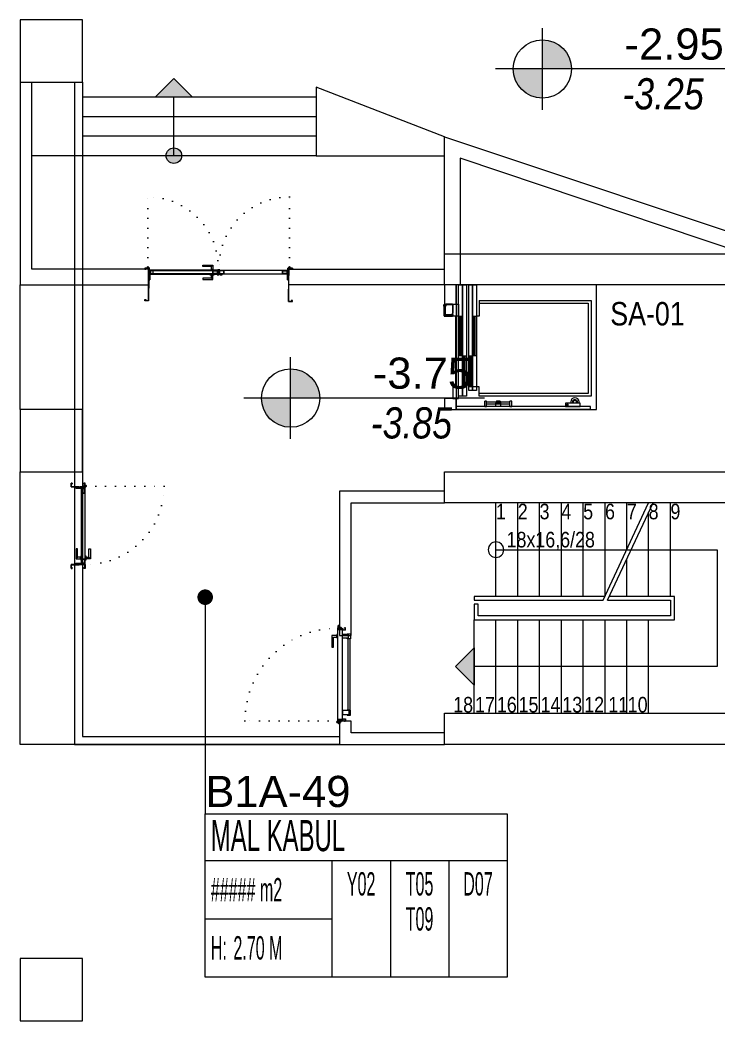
# Model space of a CAD drawing. Header units: metres. Extents: x -17582 to 152404, y -4219 to 29421.
# Drawn here: x 88360 to 89257, y 5685 to 6970 of the extents above; entities that cross this region are included whole.
import ezdxf
from ezdxf.enums import TextEntityAlignment as Align

# ---------------------------------------------------------------- set-up
doc = ezdxf.new("R2010")
doc.units = ezdxf.units.M
doc.header["$LTSCALE"] = 100
doc.header["$MEASUREMENT"] = 0
doc.linetypes.add('DOT2', pattern=[0.125, 0, -0.125])
doc.linetypes.add('HIDDEN', pattern=[0.375, 0.25, -0.125])
doc.layers.get('0').update_dxf_attribs({"color": 9, "lineweight": 9})
for name, color, linetype, lineweight in [('00', 9, 'Continuous', 9), ('01', 9, 'Continuous', 9), ('06B', 9, 'Continuous', 9), ('06C', 9, 'Continuous', 9), ('06D', 9, 'Continuous', 9), ('10', 9, 'Continuous', 9), ('11', 9, 'Continuous', 9), ('14', 9, 'Continuous', 9), ('19', 9, 'Continuous', 9), ('20', 9, 'DOT2', 9), ('21', 9, 'Continuous', 9), ('21_mahal200', 9, 'Continuous', 9), ('40', 9, 'Continuous', 9)]:
    doc.layers.add(name, color=color, linetype=linetype, lineweight=lineweight)
doc.styles.add('Arial', font='arial.ttf', dxfattribs={"height": 2.5})
doc.styles.add('MuuM_TEXT-ITALIC', font='ARIALNI.TTF')
doc.styles.add('MuuM_TEXT-STANDART', font='ARIALN.TTF')
doc.dimstyles.new('MuuM_DIM200', dxfattribs={"dimscale": 20, "dimtxt": 2, "dimasz": 1, "dimexe": 1, "dimexo": 1, "dimgap": 1, "dimtad": 1, "dimdec": 1, "dimrnd": 0.5, "dimdsep": 46, "dimtxsty": 'MuuM_TEXT-STANDART', "dimblk": 'ARCHTICK', "dimcen": 0, "dimdle": 0.15, "dimclrd": 256, "dimclre": 256, "dimclrt": 256, "dimadec": 0, "dimazin": 0, "dimtfac": 5, "dimtdec": 1, "dimtix": 1, "dimtmove": 2, "dimatfit": 3, "dimldrblk": 'DOT', "dimfxl": 3, "dimfxlon": 1, "dimtolj": 1, "dimlwd": -1, "dimlwe": -1, "dimarcsym": 0})

# ---------------------------------------------------------------- blocks, each defined once
blk = doc.blocks.new('p-kolon_80x80')
blk.add_lwpolyline([(-40, -40), (40, -40), (40, 40), (-40, 40)], close=True)
blk = doc.blocks.new('1.Bod.Ara.Sitatik Elk')
at = {"layer": '01'}
blk.add_lwpolyline([(4905, -1960), (5355, -1960), (5355, -2240), (5355, -2240), (5355, -2590), (4905, -2590), (4905, -2550), (5315, -2550), (5315, -2280), (4905, -2280), (4905, -2240), (5315, -2240), (5315, -2000), (4905, -2000), (4905, -1960)], close=True, dxfattribs=at)
for p in [(4400, -1700), (4400, -2200), (4400, -2905)]:
    blk.add_blockref('p-kolon_80x80', p, dxfattribs=at)
blk = doc.blocks.new('_ArchTick')
at = {"color": 0, "linetype": 'ByBlock', "const_width": 0.15}
blk.add_lwpolyline([(-0.5, -0.5), (0.5, 0.5)], dxfattribs=at)
blk = doc.blocks.new('_Dot')
at = {"color": 0, "linetype": 'ByBlock', "lineweight": -2}
blk.add_line((-0.5, 0), (-1, 0), dxfattribs=at)
at = {"color": 0, "linetype": 'ByBlock', "const_width": 0.5}
blk.add_lwpolyline([(-0.25, 0, 1), (0.25, 0, 1)], format="xyb", close=True, dxfattribs=at)
blk = doc.blocks.new('0_roomno2')
blk.add_lwpolyline([(19.375, -10.5), (0, -10.5), (0, 0), (19.375, 0)], close=True)
for points in [[(0, -3), (19.375, -3)], [(8.125, -3), (8.125, -10.5)], [(11.875, -3), (11.875, -10.5)], [(15.625, -3), (15.625, -10.5)], [(0, -6.75), (8.125, -6.75)]]:
    blk.add_lwpolyline(points)
at = {"style": 'MuuM_TEXT-STANDART', "width": 0.6}
blk.add_text('H:', height=1.5, dxfattribs=at).set_placement((0.35, -8.608), align=Align.MIDDLE_LEFT)
at = {"style": 'Arial'}
blk.add_attdef('ODANO', (0, 1.17), '', height=2, dxfattribs=at)
blk.add_attdef('MEKANADI', text='', height=2, dxfattribs=at).set_placement((0.35, -3), align=Align.BOTTOM_LEFT)
at = {"style": 'MuuM_TEXT-STANDART', "width": 0.6}
for tag, p in [('YER01', (10, -4.5)), ('TAVAN01', (13.75, -4.5)), ('DUVAR01', (17.5, -4.5)), ('YER02', (10, -6.75)), ('TAVAN02', (13.75, -6.75)), ('DUVAR02', (17.5, -6.75)), ('YER03', (10, -9)), ('TAVAN03', (13.75, -9)), ('DUVAR03', (17.5, -9))]:
    blk.add_attdef(tag, text='', height=1.5, dxfattribs=at).set_placement(p, align=Align.MIDDLE_CENTER)
for tag, p in [('M2', (0.35, -4.875)), ('TEMIZTAVANYUKSEKLIGI', (1.8, -8.608))]:
    blk.add_attdef(tag, text='', height=1.5, dxfattribs=at).set_placement(p, align=Align.MIDDLE_LEFT)
blk = doc.blocks.new('0_elevationtarget-p-bk')
h = blk.add_hatch(color=250)
h.paths.add_polyline_path([(1.875, 0, 0.414214), (0, 1.875), (0, 0)])
h.paths.add_polyline_path([(0, 0), (-1.875, 0, 0.414214), (0, -1.875)])
blk.add_line((0, -2.625), (0, 2.625))
blk.add_lwpolyline([(12.453, 0), (-3, 0)])
blk.add_circle((0, 0), 1.875)
at = {"style": 'Arial'}
blk.add_attdef('BITMISKOT', text='', height=2, dxfattribs=at).set_placement((4.5, 0), align=Align.BOTTOM_LEFT)
at = {"style": 'MuuM_TEXT-ITALIC'}
blk.add_attdef('FINISHINGFLOORLEVEL', text='', height=2, dxfattribs=at).set_placement((4.5, -0.592), align=Align.TOP_LEFT)
blk = doc.blocks.new('Elevator_1')
for p, q in [((-730, 1740), (-730, 305)), ((500, 1740), (-730, 1740)), ((-695, 1705), (-695, 305)), ((465, 1705), (-695, 1705)), ((465, 305), (465, 1705)), ((500, 305), (500, 1740)), ((-730, 305), (-610, 305)), ((-610, 305), (-610, 170)), ((500, 305), (300, 305)), ((300, 305), (300, 270)), ((300, 0), (-610, 0))]:
    blk.add_line(p, q)
for points in [[(700, 220), (700, 270), (-655, 270), (-655, 220)], [(300, 220), (300, 265), (-210, 265), (-210, 220)], [(700, 90), (700, 140), (-730, 140), (-730, 90)], [(700, 170), (700, 220), (-655, 220), (-655, 170)], [(-210, 170), (-210, 215), (-610, 215), (-610, 170)], [(-210, 95), (-210, 140), (-610, 140), (-610, 95)], [(-610, 40), (-610, -35), (-760, -35), (-760, 40)], [(700, 40), (700, 90), (-730, 90), (-730, 40)], [(300, 45), (300, 90), (-210, 90), (-210, 45)], [(300, 40), (300, -35), (450, -35), (450, 40)]]:
    blk.add_lwpolyline(points, close=True)
for points in [[(-610, 200), (-210, 200)], [(-610, 185), (-210, 185)], [(-210, 250), (300, 250)], [(-210, 235), (300, 235)], [(-610, 125), (-210, 125)], [(-610, 110), (-210, 110)], [(-210, 75), (300, 75)], [(-210, 60), (300, 60)]]:
    blk.add_lwpolyline(points)
blk = doc.blocks.new('p-asansör_kone')
for p, q in [((190, 143.7), (190, 144.8)), ((190, 143.7), (190, 133.7)), ((190.1, 143.7), (190.1, 144.8)), ((190.1, 143.7), (190.1, 133.7)), ((190.2, 145), (198.9, 145)), ((190.2, 144.8), (198.9, 144.8)), ((190.4, 144.5), (190.6, 144.7)), ((190.4, 144.5), (190.4, 130.5)), ((198.5, 144.7), (190.6, 144.7)), ((198.5, 144.7), (198.9, 144.4)), ((198.9, 144.8), (198.9, 143)), ((198.9, 144.4), (198.9, 142.8)), ((198.9, 143), (199.1, 143)), ((198.9, 143), (198.9, 142.9)), ((198.9, 142.9), (199.1, 142.9)), ((198.9, 142.8), (199.3, 142.8)), ((199.1, 144.8), (199.1, 143)), ((199.1, 144.6), (199.1, 143.1)), ((199.2, 143.1), (199.1, 143.1)), ((199.1, 142.9), (199.1, 143.1)), ((199.1, 143), (199.1, 142.9)), ((199.2, 144.6), (199.2, 143.1)), ((199.2, 142.8), (199.3, 142.8)), ((200.8, 144.8), (199.3, 144.8)), ((200.8, 144.7), (199.3, 144.7)), ((199.3, 144.7), (199.3, 144.7)), ((199.3, 144.7), (199.3, 144.6)), ((199.3, 144.7), (199.3, 144.7)), ((199.3, 144.7), (200.8, 144.7)), ((199.3, 144.6), (200.8, 144.6)), ((199.3, 143.8), (199.3, 144.6)), ((199.3, 144.3), (199.5, 144.5)), ((199.3, 142.8), (199.3, 144.3)), ((199.3, 144.1), (199.3, 144.3)), ((199.3, 144.1), (199.3, 144.3)), ((199.3, 143.8), (199.3, 143.8)), ((199.4, 144.6), (199.4, 144.3)), ((200.4, 144.5), (199.5, 144.5)), ((199.5, 143.9), (200.8, 143.9)), ((199.5, 131.6), (199.5, 143.9)), ((200.4, 144.5), (200.6, 144.3)), ((200.5, 144.4), (200.5, 144.4)), ((200.8, 144.4), (200.6, 144.4)), ((200.6, 143.9), (200.6, 144.3)), ((200.8, 144.7), (200.8, 144.7)), ((200.8, 144.6), (200.8, 144.7)), ((200.8, 144.7), (200.8, 144.7)), ((200.9, 144.6), (200.8, 144.6)), ((200.8, 144.6), (200.8, 143.9)), ((200.8, 143.9), (201, 143.9)), ((200.8, 130.3), (200.8, 143.9)), ((200.9, 143.9), (200.9, 144.6)), ((200.9, 144.6), (200.9, 144.6)), ((200.9, 144.6), (200.9, 144.6)), ((200.9, 144.6), (200.9, 143.9)), ((200.9, 144.6), (200.9, 144.6)), ((200.9, 143.9), (201, 143.9)), ((200.9, 143.9), (200.9, 143.9)), ((201, 143.9), (201, 144.6)), ((201, 143.9), (201, 130.2)), ((201, 143.9), (201, 143.9)), ((201.5, 143.3), (201.5, 144.2)), ((201.5, 142.5), (201.5, 143.3)), ((190, 132.4), (190, 133.7)), ((190, 132.2), (190, 132.4)), ((190.1, 132.2), (190, 132.2)), ((190.1, 132), (190, 132)), ((190, 132), (190, 130.2)), ((190, 131.7), (190, 131.6)), ((190.1, 133.9), (190.3, 133.9)), ((190.1, 132.4), (190.1, 133.7)), ((190.2, 132.1), (190.1, 132.2)), ((190.1, 132), (190.1, 130.2)), ((190.1, 131.9), (190.2, 131.9)), ((190.2, 131.4), (190.1, 131.4)), ((190.3, 132.2), (190.2, 132.3)), ((190.2, 130.4), (190.2, 132.1)), ((190.2, 132), (190.2, 132)), ((190.2, 132), (190.2, 130.2)), ((190.2, 131.9), (190.2, 131.4)), ((190.2, 130.4), (190.3, 130.4)), ((190.2, 130.1), (190.5, 130.1)), ((190.2, 130), (190.5, 130)), ((190.3, 133.9), (190.3, 132.6)), ((190.3, 132.1), (190.3, 130.4)), ((190.3, 132), (190.4, 132)), ((190.3, 130.4), (190.3, 130.2)), ((190.4, 132.5), (190.4, 132.5)), ((190.4, 132.4), (190.4, 132.4)), ((190.5, 130.4), (190.4, 130.5)), ((190.5, 131.5), (199.4, 131.5)), ((190.5, 130.2), (190.5, 131.5)), ((190.5, 130), (190.5, 130.2)), ((190.5, 130.1), (190.5, 130.2)), ((200.7, 130.2), (190.5, 130.2)), ((190.5, 130.1), (190.5, 130)), ((190.5, 130.1), (190.5, 130.1)), ((200.8, 130), (190.5, 130)), ((190.5, 130), (190.5, 130)), ((199.4, 131.5), (200.7, 130.2)), ((200.8, 130.3), (199.5, 131.6)), ((200.9, 130.2), (200.9, 130.2)), ((200.9, 130.2), (200.9, 130.2)), ((13, 14), (185.5, 14)), ((13, 10), (13, 14)), ((31.9, 19.7), (29.5, 19.7)), ((32.1, 20.3), (30, 21.5)), ((32.5, 20.7), (31.3, 22.9)), ((33.2, 20.9), (33.2, 23.4)), ((33.8, 20.7), (35, 22.9)), ((34.2, 20.3), (36.3, 21.5)), ((34.4, 19.7), (36.8, 19.7)), ((114, 14), (114, 20.8)), ((114, 20.8), (116.5, 20.8)), ((116.5, 14), (114, 14)), ((116.5, 14), (116.5, 20.8)), ((116.5, 19.3), (146.5, 19.3)), ((116.5, 16.8), (146.5, 16.8)), ((129, 20.8), (128.5, 18)), ((129, 20.8), (134, 20.8)), ((134, 20.8), (134.5, 18)), ((146.5, 14), (146.5, 20.8)), ((146.5, 20.8), (149, 20.8)), ((149, 14), (146.5, 14)), ((149, 14), (149, 20.8)), ((185.5, 10), (185.5, 14)), ((185.5, 10.5), (13, 10.5)), ((185.5, 10), (13, 10))]:
    blk.add_line(p, q)
at = {"flags": 128}
for points in [[(190, 131.7), (190, 131.7), (190, 131.7)], [(190, 131.6), (190, 131.6), (190, 131.6)]]:
    blk.add_lwpolyline(points, dxfattribs=at)
blk.add_lwpolyline([(45.4, 14), (26.4, 14), (26.4, 18), (45.4, 18)], close=True)
blk.add_lwpolyline([(27.8, 18), (27.8, 19.7, -1), (38.5, 19.7), (38.5, 18)], format="xyb")
blk.add_lwpolyline([(134.5, 18), (128.5, 18), (128.5, 14), (134.5, 14), (134.5, 18)])
for centre, radius in [((199.8, 143.1), 0.289), ((199.8, 143.1), 0.287), ((199.8, 143.1), 0.06), ((191.7, 131.1), 0.289), ((191.7, 131.1), 0.287), ((191.7, 131.1), 0.06), ((191.7, 131.1), 0.06), ((196.8, 131.1), 0.289), ((196.8, 131.1), 0.287), ((196.8, 131.1), 0.06), ((196.8, 131.1), 0.06), ((199.8, 134.2), 0.289), ((199.8, 134.2), 0.287), ((199.8, 134.2), 0.06), ((199.8, 134.2), 0.06), ((42.7, 16), 1)]:
    blk.add_circle(centre, radius)
for centre, radius, start, end in [((190.2, 144.8), 0.23, 90, 180), ((190.2, 144.8), 0.08, 90, 180), ((198.9, 144.8), 0.23, 0, 90), ((198.9, 144.8), 0.08, 0, 90), ((199.3, 144.6), 0.18, 90, 180), ((199.2, 142.9), 0.08, 180, 270), ((199.3, 144.6), 0.08, 90, 180), ((199.5, 144.6), 0.18, 153.6122, 180), ((200.8, 144.6), 0.18, 360, 90), ((200.8, 144.6), 0.08, 360, 90), ((200.8, 144.6), 0.08, 360, 90), ((190.2, 132.4), 0.23, 180, 225), ((190.2, 130.2), 0.18, 180, 270), ((190.4, 132.6), 0.23, 180, 270), ((190.2, 132.4), 0.08, 180, 225), ((190.2, 130.2), 0.08, 180, 270), ((190.1, 132.1), 0.08, 0, 45), ((190.2, 131.9), 0.01, 0, 130.0784), ((190.2, 131.4), 0.01, 229.9216, 0), ((190.4, 130.2), 0.18, 180, 204.8792), ((190.4, 132.6), 0.08, 180, 270), ((190.1, 132.1), 0.23, 0, 45), ((190.8, 130.7), 0.45, 207.266, 243.6122), ((190.8, 130.7), 0.463, 210.1327, 244.378), ((190.8, 130.7), 0.445, 205.9744, 243.2887), ((190.4, 130.2), 0.08, 180, 270), ((200.8, 130.2), 0.08, 270, 0), ((200.8, 130.2), 0.18, 270, 360)]:
    blk.add_arc(centre, radius, start, end)
for points in [[(200.5, 144.4), (200.5, 144.4)], [(200.6, 144.4), (200.6, 144.3)], [(201, 144.4), (201.5, 144.2)], [(201.5, 142.5), (201, 142.2)], [(200.8, 130.1), (200.8, 130)], [(200.9, 130.2), (201, 130.2)]]:
    blk.add_open_spline(points, degree=1)
for points, knots in [([(200.6, 144.4), (200.6, 144.4), (200.6, 144.4), (200.6, 144.4), (200.6, 144.4)], [0, 0, 0, 0, 0.4615595, 1, 1, 1, 1]), ([(200.7, 130.2), (200.7, 130.2), (200.8, 130.1), (200.8, 130.1), (200.8, 130), (200.8, 130), (200.8, 130), (200.8, 130)], [0, 0, 0, 0, 0.223157, 0.446333, 0.669499, 0.892686, 1, 1, 1, 1]), ([(200.7, 130.2), (200.7, 130.2), (200.8, 130.1), (200.8, 130.1), (200.8, 130.1), (200.8, 130.1), (200.8, 130.1)], [0, 0, 0, 0, 0.274296, 0.529262, 0.784168, 1, 1, 1, 1]), ([(201, 130.2), (201, 130.2), (201, 130.2), (201, 130.2), (200.9, 130.2), (200.9, 130.2), (200.8, 130.3), (200.8, 130.3)], [0, 0, 0, 0, 0.223155, 0.446328, 0.669505, 0.892689, 1, 1, 1, 1]), ([(200.9, 130.2), (200.9, 130.2), (200.9, 130.2), (200.9, 130.2), (200.8, 130.2), (200.8, 130.3), (200.8, 130.3)], [0, 0, 0, 0, 0.274288, 0.529249, 0.784172, 1, 1, 1, 1]), ([(200.9, 130.2), (200.9, 130.2), (200.9, 130.2), (200.8, 130.2), (200.8, 130.3), (200.8, 130.3)], [0, 0, 0, 0, 0.281851, 0.670746, 1, 1, 1, 1])]:
    blk.add_open_spline(points, degree=3, knots=knots)
at = {"xscale": 0.1, "yscale": 0.1, "zscale": 0.1, "rotation": 90}
blk.add_blockref('Elevator_1', (186.5, 100), dxfattribs=at)
blk = doc.blocks.new('p-asansöryük')
at = {"layer": '00'}
for points in [[(-326, -220), (-340, -220), (-340, -205), (-326, -205)], [(-180, -220), (-205, -220), (-205, -205), (-180, -205)]]:
    blk.add_lwpolyline(points, close=True, dxfattribs=at)
at = {"layer": '40'}
blk.add_lwpolyline([(-180, -25), (-180, -205), (-340, -205), (-340, -25)], close=True, dxfattribs=at)
at = {"layer": '21', "rotation": 270}
blk.add_blockref('p-asansör_kone', (-350, -19.5), dxfattribs=at)
blk = doc.blocks.new('p-M01-M02_merdiven-1050')
at = {"layer": '19'}
h = blk.add_hatch(color=256, dxfattribs=at)
h.dxf.hatch_style = 1
edge = h.paths.add_edge_path()
edge.add_arc((210, -344), 10, 270, 630)
h = blk.add_hatch(color=256, dxfattribs=at)
h.dxf.hatch_style = 1
h.paths.add_polyline_path([(84, -372), (36, -372), (60, -396)])
at = {"layer": '19', "linetype": 'Continuous'}
for points in [[(210, -344), (210, -120), (210, -60), (60, -60), (60, -372)], [(145, -200.7), (145, -120), (125, -120), (125, -120), (125, -367), (140, -367), (140, -372), (120, -372), (120, -367), (120, -115), (120, -115), (150, -115), (150, -198.4)], [(150, -120), (270, -120)], [(0, -148), (120, -148)], [(145, -200.7), (270, -142.4)], [(145, -206.3), (270, -148)], [(150, -148), (258, -148)], [(0, -176), (120, -176)], [(150, -176), (198, -176)], [(210, -176), (270, -176)], [(0, -204), (120, -204)], [(150, -204), (270, -204)], [(0, -232), (120, -232)], [(150, -232), (270, -232)], [(0, -260), (120, -260)], [(150, -260), (270, -260)], [(0, -288), (120, -288)], [(150, -288), (270, -288)], [(0, -316), (120, -316)], [(150, -316), (270, -316)], [(0, -344), (120, -344)], [(150, -344), (270, -344)], [(0, -372), (120, -372)]]:
    blk.add_lwpolyline(points, dxfattribs=at)
at = {"layer": '19'}
for points in [[(145, -206.3), (270, -148)], [(150, -204), (150, -372), (150, -372), (145, -372), (145, -372), (145, -206.3)]]:
    blk.add_lwpolyline(points, dxfattribs=at)
blk.add_lwpolyline([(84, -372), (36, -372), (60, -396)], close=True, dxfattribs=at)
blk.add_circle((210, -344), 10, dxfattribs=at)
blk = doc.blocks.new('*U16')
at = {"ltscale": 15}
for p, q in [((-25, 1), (-26, 0)), ((-25, -1), (-26, 0)), ((-23, 1), (-25, 1)), ((-23, 1), (-23, -2)), ((-21, -3), (-18, 3)), ((-21, -3), (-18, 3)), ((-20, -3), (-17, 3)), ((-20, -3), (-16, 3)), ((-18, -3), (-15, 3)), ((-18, -3), (-15, 3)), ((-18, 1), (-18, 2)), ((-17, -3), (-14, 3)), ((-17, -3), (-13, 3)), ((-17, 1), (-17, 2)), ((-15, -3), (-12, 3)), ((-15, -3), (-12, 3)), ((-15, 1), (-15, 2)), ((-14, -3), (-11, 3)), ((-14, -3), (-10, 3)), ((-14, 1), (-14, 2)), ((-12, -3), (-9, 3)), ((-12, -3), (-9, 3)), ((-12, 1), (-12, 2)), ((-11, -3), (-8, 3)), ((-11, -3), (-7, 3)), ((-11, 1), (-11, 2)), ((-9, -3), (-6, 3)), ((-9, -3), (-6, 3)), ((-9, 1), (-9, 2)), ((-8, -3), (-4, 3)), ((-8, -3), (-5, 3)), ((-8, 1), (-8, 2)), ((-6, -3), (-3, 3)), ((-6, -3), (-3, 3)), ((-6, 1), (-6, 2)), ((-5, -3), (-1, 3)), ((-5, -3), (-2, 3)), ((-5, 1), (-5, 2)), ((-3, 1), (-3, 2)), ((0, 4), (-2, 1)), ((-2, 1), (-2, 2)), ((0, 0), (-1, 0)), ((-25, -1), (-23, -2)), ((-9, -2), (-23, -2)), ((-21, -3), (-21, -2)), ((-20, -3), (-19, -2)), ((-20, -2), (-19, -2)), ((-19, -2), (-18, -2)), ((-18, -3), (-18, -2)), ((-17, -3), (-16, -2)), ((-17, -2), (-16, -2)), ((-16, -2), (-15, -2)), ((-15, -3), (-15, -2)), ((-14, -3), (-13, -2)), ((-14, -2), (-13, -2)), ((-13, -2), (-12, -2)), ((-12, -3), (-12, -2)), ((-11, -3), (-10, -2)), ((-11, -2), (-10, -2)), ((-10, -2), (-9, -2)), ((-9, -3), (-9, -2)), ((-8, -2), (-7, -2)), ((-8, -3), (-7, -2)), ((-7, -2), (-6, -2)), ((-6, -3), (-6, -2)), ((-5, -2), (-4, -2)), ((-5, -3), (-4, -2)), ((-4, -2), (-2, -2)), ((0, -4), (-2, -2)), ((0, 0), (-1, 0))]:
    blk.add_line(p, q, dxfattribs=at)
for p, q in [((-7, 1), (-23, 1)), ((-17, 1), (-19, 1)), ((-16, 1), (-17, 1)), ((-14, 1), (-16, 1)), ((-13, 1), (-14, 1)), ((-11, 1), (-13, 1)), ((-10, 1), (-11, 1)), ((-8, 1), (-10, 1)), ((-7, 1), (-8, 1)), ((-5, 1), (-7, 1)), ((-4, 1), (-5, 1)), ((-2, 1), (-4, 1)), ((-2, 1), (-2, 1)), ((0, 0), (0, 4)), ((-2, -2), (-2, -2)), ((0, 0), (0, -4))]:
    blk.add_line(p, q)
for centre, radius, start, end in [((-26, 4), 3.92, 274.361, 322.1025), ((-26, -4), 3.92, 37.8975, 85.639), ((-18, 3), 0.0971, 330.3204, 150.3204), ((-17, 3), 0.0971, 330.3204, 150.3204), ((-15, 3), 0.0971, 330.3204, 150.3204), ((-14, 3), 0.0971, 330.3204, 150.3204), ((-12, 3), 0.0971, 330.3204, 150.3204), ((-11, 3), 0.0971, 330.3204, 150.3204), ((-9, 3), 0.0971, 330.3204, 150.3204), ((-8, 3), 0.0971, 330.3204, 150.3204), ((-6, 3), 0.0971, 330.3204, 150.3204), ((-5, 3), 0.0971, 330.3204, 150.3204), ((-3, 3), 0.0971, 330.3204, 150.3204), ((-2, 3), 0.0971, 330.3204, 150.3204), ((-1, 0), 0.486, 90, 270), ((0, 4), 0.25, 0, 150.0864), ((-21, -3), 0.0971, 150.3204, 330.3204), ((-20, -3), 0.0971, 150.3204, 330.3204), ((-18, -3), 0.0971, 150.3204, 330.3204), ((-17, -3), 0.0971, 150.3204, 330.3204), ((-15, -3), 0.0971, 150.3204, 330.3204), ((-14, -3), 0.0971, 150.3204, 330.3204), ((-12, -3), 0.0971, 150.3204, 330.3204), ((-11, -3), 0.0971, 150.3204, 330.3204), ((-9, -3), 0.0971, 150.3204, 330.3204), ((-8, -3), 0.0971, 150.3204, 330.3204), ((-6, -3), 0.0971, 150.3204, 330.3204), ((-5, -3), 0.0971, 150.3204, 330.3204), ((0, -4), 0.25, 209.9136, 0)]:
    blk.add_arc(centre, radius, start, end, dxfattribs=at)
blk = doc.blocks.new('conta')
at = {"ltscale": 10}
for p, q in [((-2649.9, 5345.5), (-2649.8, 5345.6)), ((-2649.9, 5344.5), (-2649.8, 5344.3)), ((-2649.8, 5344.3), (-2649.7, 5344.3)), ((-2649.7, 5345.4), (-2649.3, 5345.4)), ((-2649.2, 5345.4), (-2649.1, 5345.5)), ((-2649, 5344), (-2648.8, 5343.8)), ((-2648.9, 5344.1), (-2648.7, 5343.9)), ((-2648.8, 5345.1), (-2648.6, 5345.3)), ((-2648.8, 5344.9), (-2648.6, 5345.2)), ((-2648.7, 5343.8), (-2648.7, 5343.8)), ((-2648.6, 5345.3), (-2648.6, 5345.3))]:
    blk.add_line(p, q, dxfattribs=at)
for centre, radius, start, end in [((-2649.8, 5345.5), 0.05, 140.6345, 188.9372), ((-2653, 5345), 3.19, 350.4674, 8.9372), ((-2649.9, 5344.5), 0.02, 170.4674, 213.7451), ((-2649.7, 5345.6), 0.0696, 22.2428, 159.258), ((-2650.9, 5345), 1.24, 340.3382, 16.7772), ((-2649.7, 5344.6), 0.03, 160.3382, 273.2666), ((-2649.7, 5345.4), 0.03, 90, 196.7772), ((-2649.6, 5341.5), 3.01, 80.4362, 93.2666), ((-2649.3, 5345.5), 0.05, 270, 303.0062), ((-2649.2, 5344.1), 0.231, 353.9571, 81.9004), ((-2649.1, 5345.5), 0.03, 4.7972, 123.0062), ((-2649.1, 5344.5), 0.03, 260.4362, 338.7066), ((-2651.2, 5344.8), 2.33, 7.5897, 18.7951), ((-2649, 5345.6), 0.05, 18.7951, 42.1429), ((-2650.2, 5345), 1.27, 338.7066, 23.0418), ((-2648.9, 5344.1), 0.1, 173.9571, 217.2653), ((-2648.8, 5345.1), 0.05, 187.5897, 322.7347), ((-2658.2, 5345.2), 9.36, 353.6857, 357.8537), ((-2648.8, 5344.2), 0.1, 173.6857, 217.2653), ((-2648.8, 5344.8), 0.05, 142.7347, 180.2669), ((-2648.7, 5343.8), 0.05, 217.2653, 307.2653), ((-2648.7, 5343.8), 0.05, 307.2653, 37.2653), ((-2648.6, 5345.3), 0.05, 52.7347, 142.7347), ((-2648.6, 5345.3), 0.05, 322.7347, 52.7347)]:
    blk.add_arc(centre, radius, start, end, dxfattribs=at)
for points, knots in [([(-2649, 5345.6), (-2649, 5345.6), (-2649.1, 5345.7), (-2649.2, 5345.4), (-2649.3, 5345.7), (-2649.4, 5345.5), (-2649.5, 5345.7), (-2649.6, 5345.5), (-2649.7, 5345.6), (-2649.7, 5345.6)], [0.0086373, 0.0086373, 0.0086373, 0.0086373, 0.1097304, 0.3133405, 0.4430081, 0.5658764, 0.7165186, 0.8527974, 0.9648495, 0.9648495, 0.9648495, 0.9648495]), ([(-2649.7, 5344.3), (-2649.7, 5344.3), (-2649.7, 5344.5), (-2649.6, 5344.3), (-2649.3, 5344.4), (-2649.2, 5344.4), (-2649.2, 5344.4)], [0, 0, 0, 0, 0.1008757, 0.3841126, 0.5436166, 0.6906785, 0.6906785, 0.6906785, 0.6906785])]:
    blk.add_open_spline(points, degree=3, knots=knots, dxfattribs=at)
blk = doc.blocks.new('p-yn_sackasa')
at = {"layer": '10', "linetype": 'Continuous'}
for p, q in [((-2.2, 0), (-2.2, -0.2)), ((0, 6.9), (0, 6.2)), ((0, 6.2), (0, 6.9)), ((0.1, 6.9), (0.1, 6.2)), ((0.2, 6.9), (0.2, 6.2)), ((2.7, 7.2), (0.3, 7.2)), ((2.7, 7.2), (0.3, 7.2)), ((2.7, 7), (0.3, 7)), ((0.3, 7), (2.7, 7)), ((0.3, 6.1), (0.8, 6.1)), ((0.7, 6), (0.3, 6)), ((0.3, 5.9), (0.7, 5.9)), ((0.8, 5.9), (0.3, 5.9)), ((0.7, 5.9), (0.7, 6)), ((0.7, -0.7), (0.7, 2.3)), ((0.7, -0.7), (0.7, 2.3)), ((0.8, 5.9), (0.8, 6.1)), ((0.8, -0.7), (0.8, 2.3)), ((0.8, -0.7), (0.8, 2.3)), ((0.9, 2.3), (1, 2.3)), ((0.9, 2.3), (0.9, 2.3)), ((1, 2.5), (1, 2.4)), ((1, 2.5), (1, 2.5)), ((1.1, 2.5), (1.1, 3.7)), ((1.1, 2.5), (1.1, 3.7)), ((1.3, 3.7), (1.3, 2.5)), ((1.3, 2.5), (1.3, 3.7)), ((2.5, 4), (1.4, 4)), ((1.4, 4), (2.5, 4)), ((1.4, 3.8), (2.5, 3.8)), ((2.5, 3.8), (1.4, 3.8)), ((2.5, 3.4), (2.6, 3.7)), ((2.6, 3.7), (2.5, 3.4)), ((2.7, 3.6), (2.6, 3.3)), ((2.7, 3.6), (2.6, 3.3)), ((2.8, 3.3), (2.8, 6.9)), ((2.8, 3.3), (2.8, 6.9)), ((2.9, 3.3), (2.9, 6.9)), ((2.9, 3.3), (2.9, 6.9)), ((-2.9, -1.7), (-2.9, -0.3)), ((-2.9, -0.3), (-2.9, -1.7)), ((-2.8, -0.3), (-2.8, -1.7)), ((-2.8, -0.3), (-2.8, -1.7)), ((-2.2, 0), (-2.7, 0)), ((-2.2, 0), (-2.7, 0)), ((-2.2, -0.1), (-2.7, -0.1)), ((-2.2, -0.2), (-2.7, -0.2)), ((1, -1.8), (-2.7, -1.8)), ((1, -1.9), (-2.7, -1.9)), ((-2.7, -2), (1, -2)), ((1, -2), (-2.7, -2)), ((-2.2, -0.1), (-2.2, 0)), ((0.9, -0.8), (1, -0.8)), ((0.9, -0.8), (0.9, -0.8)), ((1, -0.9), (1, -0.9)), ((1, -0.9), (1, -0.9)), ((1.1, -1), (1.1, -1.7)), ((1.1, -1), (1.1, -1.7)), ((1.3, -1), (1.3, -1.7)), ((1.3, -1), (1.3, -1.7))]:
    blk.add_line(p, q, dxfattribs=at)
for points in [[(0.1, 2.1), (0.7, 2.1), (0.7, -0.5), (0.1, -0.5)], [(0.1, 2.1), (0.4, 2.1), (0.4, -0.5), (0.1, -0.5)]]:
    blk.add_lwpolyline(points, close=True, dxfattribs=at)
for centre, radius, start, end in [((0.3, 6.9), 0.249, 90, 180), ((0.3, 6.9), 0.261, 90, 180), ((0.3, 6.2), 0.249, 181.345, 271.3502), ((0.3, 6.2), 0.261, 180, 270), ((0.3, 6.9), 0.122, 90, 180), ((0.3, 6.2), 0.122, 180, 270), ((0.3, 6.9), 0.11, 90, 180), ((0.3, 6.2), 0.11, 180, 270), ((0.9, 2.3), 0.206, 63.2169, 180), ((0.9, 2.3), 0.219, 63.2153, 180), ((0.9, 2.3), 0.0801, 63.215, 180), ((0.9, 2.3), 0.0674, 63.2144, 180), ((1, 2.5), 0.219, 243.2148, 0), ((1, 2.5), 0.0801, 243.2203, 0), ((1, 2.5), 0.206, 243.2197, 0), ((1, 2.5), 0.0674, 243.2129, 0), ((1.4, 3.7), 0.24, 90, 180), ((1.4, 3.7), 0.253, 90, 180), ((1.4, 3.7), 0.114, 90, 180), ((1.4, 3.7), 0.101, 90, 180), ((2.5, 3.7), 0.249, 342.8613, 90), ((2.5, 3.7), 0.261, 342.8602, 90), ((2.5, 3.7), 0.122, 342.8607, 90), ((2.5, 3.7), 0.11, 342.8621, 90), ((2.7, 3.3), 0.232, 162.8601, 0), ((2.7, 3.3), 0.219, 162.8613, 0), ((2.7, 3.3), 0.0927, 162.8605, 0), ((2.7, 3.3), 0.0801, 162.8624, 0), ((2.7, 6.9), 0.249, 0, 90), ((2.7, 6.9), 0.261, 0, 90), ((2.7, 6.9), 0.122, 0, 90), ((2.7, 6.9), 0.11, 0, 90), ((-2.7, -0.3), 0.24, 90, 180), ((-2.7, -0.3), 0.253, 90, 180), ((-2.7, -1.7), 0.24, 180, 270), ((-2.7, -1.7), 0.253, 180, 270), ((-2.7, -0.3), 0.114, 90, 180), ((-2.7, -0.3), 0.101, 90, 180), ((-2.7, -1.7), 0.114, 180, 270), ((-2.7, -1.7), 0.101, 180, 270), ((0.9, -0.7), 0.206, 180, 296.7851), ((0.9, -0.7), 0.219, 180, 296.785), ((0.9, -0.7), 0.0674, 180, 180.5245), ((0.9, -0.7), 0.0801, 180, 296.785), ((0.9, -0.7), 0.0674, 180, 296.7871), ((1, -1), 0.219, 0, 116.7854), ((1, -1), 0.206, 0, 116.7836), ((1, -1), 0.0801, 0, 116.7811), ((1, -1), 0.0674, 0, 116.7871), ((1, -1.7), 0.114, 270, 0), ((1, -1.7), 0.24, 270, 0), ((1, -1.7), 0.101, 270, 0), ((1, -1.7), 0.253, 270, 0)]:
    blk.add_arc(centre, radius, start, end, dxfattribs=at)
at = {"layer": '10', "xscale": 0.0842696629213483, "yscale": 0.0842696629213483, "zscale": 0.0842696629213483}
blk.add_blockref('*U16', (1, 1.3), dxfattribs=at)
at = {"layer": '14', "xscale": -0.7887640449438696, "yscale": 0.7887640449438696, "zscale": 0.7887640449438204, "rotation": 90}
blk.add_blockref('conta', (4217.8, -2086.4), dxfattribs=at)
blk = doc.blocks.new('*U252')
at = {"layer": '06D'}
for points in [[(8.5, 9.6), (7.9, 9.6), (7.9, 13.6, -0.414214), (8.2, 13.9), (13.7, 13.9, -0.414214), (14.1, 13.6), (14.1, 9.6), (13.5, 9.6)], [(111.5, 9.6), (112.1, 9.6), (112.1, 13.6, 0.414214), (111.7, 13.9), (106.2, 13.9, 0.414214), (105.9, 13.6), (105.9, 9.6), (106.5, 9.6)]]:
    blk.add_lwpolyline(points, format="xyb", dxfattribs=at)
for points in [[(14.1, 13.3), (105.9, 13.3), (105.9, 10.2), (14.1, 10.2)], [(8.5, 12.1), (13.5, 12.1), (13.5, 3.4), (8.5, 3.4)], [(111.5, 10.9), (106.5, 10.9), (106.5, 3.4), (111.5, 3.4)]]:
    blk.add_lwpolyline(points, close=True, dxfattribs=at)
for points in [[(110.1, -3.8), (110.1, -10.1), (95.1, -10.1), (95.1, -8.2), (107.9, -8.2), (107.9, -8.2), (107.9, -3.8), (110.1, -3.8)], [(111.2, -2.6), (111.2, -3.8), (106.8, -3.8), (106.8, -2.6), (111.2, -2.6)]]:
    blk.add_lwpolyline(points, dxfattribs=at)
at = {"layer": '10', "ltscale": 10}
for p, q in [((2, 1.5), (1, 1.5)), ((2, 1.3), (1, 1.3)), ((1, 0.9), (2, 0.3)), ((2, 0.3), (2, 1.8)), ((2, 1.8), (2.3, 1.8)), ((2, -0.2), (2, 0.3)), ((2.3, -2.2), (2.3, 3.3)), ((2.3, 1.8), (2.3, 0.3)), ((2.3, 0.3), (2.3, -0.2)), ((2.4, 3.4), (117.6, 3.4)), ((2.4, -2.3), (2.4, 3.2)), ((2.5, 3.3), (117.5, 3.3)), ((117.5, -2.3), (117.5, 3.2)), ((117.7, -2.2), (117.7, 3.3)), ((117.7, 1.8), (118, 1.8)), ((117.7, 1.3), (117.7, 1.8)), ((117.7, 1.8), (118, 1.8)), ((117.7, 1.3), (117.7, 1.8)), ((117.7, -0.2), (117.7, 1.3)), ((117.7, -0.2), (117.7, 1.3)), ((118, 1.8), (118, 1.3)), ((118, 1.8), (118, 1.3)), ((118, 1.3), (118, -0.2)), ((119, 0.7), (118, 1.3)), ((118, 1.3), (118, -0.2)), ((119, 0.7), (118, 1.3)), ((118, 0.3), (119, 0.3)), ((118, 0.3), (119, 0.3)), ((118, 0.1), (119, 0.1)), ((118, 0.1), (119, 0.1)), ((-1.6, -2.7), (-1.7, -2.6)), ((-1.6, -2.7), (-1.7, -2.6)), ((-1.2, -2.2), (-1.2, -2.3)), ((-1.2, -2.2), (-1.1, -2.2)), ((-1.2, -2.2), (-1.2, -2.3)), ((-1.2, -2.2), (-1.1, -2.2)), ((-1.1, -2), (-1.1, -2.4)), ((-1.1, -2), (-1.1, -2.4)), ((-0.8, -2), (-0.8, -2.4)), ((-0.8, -2), (-0.8, -2.4)), ((0.3, -2.5), (0.3, -2.3)), ((0.4, -2.2), (2.2, -2.2)), ((0.4, -2.4), (0.4, -2.4)), ((0.4, -2.6), (119.6, -2.6)), ((0.5, -2.4), (119.5, -2.4)), ((0.5, -2.4), (2.3, -2.4)), ((2.3, -0.2), (2, -0.2)), ((119.5, -2.4), (117.6, -2.4)), ((118, -0.2), (117.7, -0.2)), ((118, -0.2), (117.7, -0.2)), ((119.6, -2.2), (117.7, -2.2)), ((119.5, -2.4), (119.5, -2.4)), ((119.7, -2.5), (119.7, -2.3))]:
    blk.add_line(p, q, dxfattribs=at)
blk.add_circle((-0.9, -3.3), 0.843, dxfattribs=at)
blk.add_circle((-0.9, -3.3), 0.843, dxfattribs=at)
for centre, radius, start, end in [((2.4, 3.3), 0.1, 90, 180), ((2.5, 3.2), 0.05, 90, 180), ((117.6, 3.3), 0.141, 14.9271, 75.0729), ((-0.9, -3.3), 1.01, 105.7139, 140.5908), ((-0.9, -3.3), 1.01, 105.7139, 140.5908), ((-0.4, -2.3), 0.428, 142.379, 203.648), ((-0.4, -2.3), 0.428, 142.379, 203.648), ((-0.4, -2.3), 0.302, 119.9685, 254.4476), ((-0.4, -2.3), 0.302, 119.9685, 254.4476), ((0.4, -2.3), 0.1, 90, 180), ((0.4, -2.5), 0.1, 180, 270), ((0.5, -2.4), 0.005, 180, 270), ((0.5, -2.4), 0.005, 90, 180), ((2.2, -2.2), 0.05, 270, 0), ((2.3, -2.3), 0.1, 270, 0), ((117.6, -2.3), 0.1, 180, 270), ((117.7, -2.2), 0.05, 180, 270), ((119.5, -2.4), 0.005, 270, 360), ((119.5, -2.4), 0.005, 0, 90), ((119.6, -2.3), 0.1, 0, 90), ((119.6, -2.5), 0.1, 270, 0)]:
    blk.add_arc(centre, radius, start, end, dxfattribs=at)
at = {"layer": '20'}
blk.add_lwpolyline([(0.3, -2.4), (0.3, -121.8, 0.414214), (119.7, -2.4, -1)], format="xyb", dxfattribs=at)
blk.add_blockref('p-yn_sackasa', (0, 0))
at = {"xscale": -1}
blk.add_blockref('p-yn_sackasa', (120, 0), dxfattribs=at)
blk = doc.blocks.new('prf-scr2')
at = {"linetype": 'DOT2', "ltscale": 10}
blk.add_line((0, 0.2), (0, -1.1), dxfattribs=at)
for p, q in [((-0.1, -0.2), (0.1, -0.3)), ((0.1, -0.2), (-0.1, -0.2)), ((0.1, -0.3), (-0.1, -0.3)), ((-0.1, -0.3), (0.1, -0.4)), ((0.1, -0.4), (-0.1, -0.4)), ((0.1, -0.5), (-0.1, -0.4)), ((-0.1, -0.4), (0.1, -0.4)), ((0.1, -0.6), (-0.1, -0.5)), ((-0.1, -0.5), (0.1, -0.5)), ((-0.1, -0.6), (0.1, -0.7)), ((0.1, -0.6), (-0.1, -0.6)), ((-0.1, -0.6), (0.1, -0.6)), ((-0.1, -0.7), (0.1, -0.8)), ((0.1, -0.7), (-0.1, -0.7)), ((-0.1, -0.8), (0.1, -0.8)), ((0.1, -0.8), (-0.1, -0.8)), ((0.1, -0.2), (0, -0.1)), ((0, -0.2), (0.1, -0.2))]:
    blk.add_line(p, q)
blk.add_lwpolyline([(0.2, 0), (-0.2, 0), (-0.2, 0), (-0.1, -0.1), (0.1, -0.1), (0.2, 0), (0.2, 0)], close=True)
for points in [[(0.2, 0), (-0.2, 0)], [(-0.1, -0.1), (-0.1, -0.2), (-0.1, -0.2), (-0.1, -0.2), (-0.1, -0.2), (-0.1, -0.3), (-0.1, -0.3), (-0.1, -0.3), (-0.1, -0.3), (-0.1, -0.4), (-0.1, -0.4), (-0.1, -0.4), (-0.1, -0.4), (-0.1, -0.4), (-0.1, -0.5), (-0.1, -0.5), (-0.1, -0.5), (-0.1, -0.5), (-0.1, -0.5), (-0.1, -0.5), (-0.1, -0.6), (-0.1, -0.6), (-0.1, -0.6), (-0.1, -0.6), (-0.1, -0.6), (-0.1, -0.7), (-0.1, -0.7), (-0.1, -0.7), (-0.1, -0.7), (-0.1, -0.7), (-0.1, -0.8), (-0.1, -0.8), (-0.1, -0.8), (-0.1, -0.8), (0, -0.9), (0, -0.9), (0, -0.9), (0.1, -0.8), (0.1, -0.8), (0.1, -0.7), (0.1, -0.7), (0.1, -0.7), (0.1, -0.7), (0.1, -0.7), (0.1, -0.7), (0.1, -0.6), (0.1, -0.6), (0.1, -0.6), (0.1, -0.6), (0.1, -0.6), (0.1, -0.5), (0.1, -0.5), (0.1, -0.5), (0.1, -0.5), (0.1, -0.4), (0.1, -0.4), (0.1, -0.4), (0.1, -0.4), (0.1, -0.4), (0.1, -0.3), (0.1, -0.3), (0.1, -0.3), (0.1, -0.3), (0.1, -0.3), (0.1, -0.3), (0.1, -0.2), (0.1, -0.2), (0.1, -0.2), (0.1, -0.2), (0.1, -0.2), (0.1, -0.1)]]:
    blk.add_lwpolyline(points)
blk = doc.blocks.new('gr-p-barel kilitli kapı kolu')
at = {"flags": 128}
for points in [[(-0.9, 0.8), (-0.9, 4.9), (-11.7, 4.9), (-11.7, 6.7), (0.9, 6.7), (0.9, 0.8)], [(-0.8, 5), (0.8, 6.6)]]:
    blk.add_lwpolyline(points, dxfattribs=at)
blk.add_lwpolyline([(-2.75, 0), (-2.75, 0.7), (2.75, 0.7), (2.75, 0)])
blk.add_lwpolyline([(-1.3, 0.7), (1.3, 0.7), (1.3, 0.8), (-1.3, 0.8)], close=True)
blk = doc.blocks.new('K2_SAC')
at = {"layer": '06C'}
blk.add_lwpolyline([(-71.5, 60.3, 1), (-71.8, 59.6), (-69.9, 58.9), (-69.6, 59.7), (-71.6, 60.4)], format="xyb", dxfattribs=at)
blk.add_arc((-71.6, 60), 0.5, 34.0049, 287.7447, dxfattribs=at)
at = {"layer": '10'}
for points in [[(-161, 84.1, 0.414214), (-160.8, 83.7), (-159.8, 83.3, 0.414214), (-159.5, 83.5), (-157.4, 89.6, 0.414214), (-157.5, 90, 0.414214), (-157.9, 89.8), (-158.2, 88.9), (-159.2, 89.3), (-156.2, 97.8, 0.414214), (-156.4, 98.1), (-160.6, 99.6, 0.414214), (-160.9, 99.4), (-161.2, 98.5, 0.414214), (-161, 98.2), (-160, 97.8), (-159.9, 98), (-161, 98.4, -0.414214), (-161, 98.5), (-160.7, 99.3, -0.414214), (-160.6, 99.4), (-156.5, 97.9, -0.414214), (-156.4, 97.8), (-159.4, 89.1), (-158.1, 88.7), (-157.7, 89.7, -0.414214), (-157.6, 89.8, -0.414214), (-157.5, 89.6), (-159.6, 83.6, -0.414214), (-159.8, 83.5), (-160.7, 83.9, -0.414214), (-160.8, 84), (-160.5, 84.8), (-160.7, 84.9)], [(-156.5, 98.7), (-155.4, 97.7), (-156.3, 94.9), (-156.2, 94.9), (-155.2, 97.7), (-156.3, 98.8, 14.796002)], [(-174.4, 60.3, 0.414214), (-174.4, 60.2), (-170.2, 58.7, 0.414214), (-170.1, 58.8), (-159.7, 88.3), (-159.5, 88.2), (-169.9, 58.7, -0.414214), (-170.3, 58.6), (-174.4, 60, -0.414214), (-174.6, 60.4), (-174.3, 61.2, -0.414214), (-173.9, 61.4), (-172.9, 61.1), (-173, 60.9), (-174, 61.2, 0.414214), (-174.1, 61.2)], [(8.7, 25.2, -0.414214), (8.3, 25), (7.4, 25.4, -0.414214), (7.2, 25.7), (9.3, 31.8, -0.414214), (9.7, 32, -0.414214), (9.9, 31.6), (9.6, 30.7), (10.5, 30.4), (13.5, 38.9, -0.414214), (13.9, 39.1), (18, 37.7, -0.414214), (18.2, 37.3), (17.9, 36.4, -0.414214), (17.5, 36.2), (16.5, 36.6), (16.5, 36.8), (17.6, 36.4, 0.414214), (17.7, 36.5), (18, 37.3, 0.414214), (17.9, 37.5), (13.8, 38.9, 0.414214), (13.7, 38.8), (10.6, 30.2), (9.3, 30.6), (9.7, 31.7, 0.414214), (9.6, 31.8, 0.414214), (9.5, 31.7), (7.4, 25.7, 0.414214), (7.5, 25.5), (8.4, 25.2, 0.414214), (8.5, 25.3), (8.8, 26.1), (9, 26.1)], [(14.3, 39.5), (12.8, 39.3), (11.8, 36.6), (11.6, 36.7), (12.6, 39.5), (14.2, 39.7, -14.796002)], [(4, -2.7, -0.414214), (3.9, -2.7), (-0.3, -1.3, -0.414214), (-0.4, -1.2), (10.4, 29.3), (10.2, 29.4), (-0.6, -1.1, 0.414214), (-0.4, -1.5), (3.8, -2.9, 0.414214), (4.2, -2.7), (4.5, -1.9, 0.414214), (4.3, -1.5), (3.2, -1.1), (3.2, -1.3), (4.2, -1.7, -0.414214), (4.3, -1.8)]]:
    blk.add_lwpolyline(points, format="xyb", close=True, dxfattribs=at)
for points in [[(-73.8, 64.8), (-74.4, 62.9), (-74.1, 62.8), (-74.5, 61.8), (-157.3, 90.5), (-157, 91.5), (-156.7, 91.4), (-156.1, 93.3), (-156.3, 93.4), (-156.9, 91.8), (-157.2, 91.9), (-157.7, 90.3), (-74.3, 61.4), (-73.8, 63), (-74, 63.1), (-73.5, 64.7)], [(-74.4, 62.9), (-73.8, 64.8), (-73.2, 64.6), (-72.7, 66.1), (-156.1, 95.1), (-156.6, 93.5), (-156.1, 93.3), (-156.7, 91.4), (-156.4, 91.3), (-155.7, 93.5), (-156.2, 93.7), (-155.9, 94.7), (-73, 66), (-73.4, 65), (-74, 65.2), (-74.7, 63), (-74.4, 62.9)], [(-72.2, 64.2), (-72.8, 62.3), (-73.1, 62.4), (-73.4, 61.4), (9.9, 32.5), (10.2, 33.5), (9.9, 33.6), (10.6, 35.5), (10.9, 35.4), (10.3, 33.8), (10.6, 33.7), (10.1, 32.2), (-73.8, 61.3), (-73.3, 62.8), (-73, 62.7), (-72.4, 64.3)], [(-72.8, 62.3), (-72.2, 64.2), (-72.7, 64.4), (-72.2, 66), (11.7, 36.9), (11.2, 35.3), (10.6, 35.5), (9.9, 33.6), (9.7, 33.7), (10.4, 35.9), (11, 35.7), (11.3, 36.7), (-72, 65.6), (-72.3, 64.6), (-71.8, 64.4), (-72.5, 62.2), (-72.8, 62.3)]]:
    blk.add_lwpolyline(points, dxfattribs=at)
for points in [[(-156.7, 90.5), (-152.9, 89.2), (-151.6, 93), (-155.4, 94.3)], [(-156.3, 90.7), (-153.1, 89.6), (-152, 92.8), (-155.2, 93.9)], [(-75, 62.2), (-80.7, 64.1), (-79.3, 67.9), (-73.7, 66)], [(-75.2, 62.6), (-80.3, 64.3), (-79.2, 67.5), (-74.1, 65.8)], [(-71.3, 66.4), (-73.1, 67), (-73.3, 66.5), (-71.5, 65.9), (-70.9, 65.7), (-70.7, 66.2)], [(-72.8, 61.4), (-67.1, 59.5), (-65.8, 63.2), (-71.5, 65.2)], [(-72.4, 61.6), (-67.3, 59.8), (-66.2, 63.1), (-71.3, 64.8)], [(-75.2, 61), (-73.4, 60.4), (-73.2, 60.9), (-75.6, 61.7), (-75.6, 61.7), (-75.7, 61.2)], [(9.4, 32.9), (3.7, 34.9), (5, 38.7), (10.7, 36.7)], [(9.2, 33.3), (4.1, 35.1), (5.2, 38.3), (10.3, 36.5)]]:
    blk.add_lwpolyline(points, close=True, dxfattribs=at)
for centre in [(-156.9, 99.4), (15, 39.8)]:
    blk.add_circle(centre, 0.55, dxfattribs=at)
at = {"layer": '20'}
for p, q in [((-156.9, 99.4), (-127.2, 184.9)), ((15, 39.8), (44.6, 125.3))]:
    blk.add_line(p, q, dxfattribs=at)
at = {"layer": '20', "linetype": 'HIDDEN'}
for points in [[(-156.6, 98), (-157, 96.8), (-158.4, 97.2), (-158, 98.5)], [(-156.5, 98.7), (-157.1, 97), (-158.1, 97.4), (-157.6, 99.1)], [(13.9, 38.9), (13.5, 37.6), (14.9, 37.2), (15.3, 38.4)], [(14.3, 39.5), (13.7, 37.8), (14.8, 37.4), (15.3, 39.1)]]:
    blk.add_lwpolyline(points, dxfattribs=at)
at = {"layer": '20'}
for centre, start, end in [((-156.9, 99.4), 338.4691, 70.8748), ((15, 39.8), 70.8748, 163.2805)]:
    blk.add_arc(centre, 90.5, start, end, dxfattribs=at)
at = {"layer": '06B', "rotation": 340.8747897857572}
blk.add_blockref('gr-p-barel kilitli kapı kolu', (-80.2, 68.8), dxfattribs=at)
at = {"layer": '06B', "xscale": -1, "rotation": 160.8747897857572}
blk.add_blockref('gr-p-barel kilitli kapı kolu', (-81.9, 64), dxfattribs=at)
at = {"layer": '10', "rotation": 70.87478978575723}
for p in [(-156.6, 92.6), (-72.7, 63.5)]:
    blk.add_blockref('prf-scr2', p, dxfattribs=at)
at = {"layer": '10', "xscale": -1, "rotation": 250.8747897857573}
for p in [(-73.8, 63.9), (10.6, 34.6)]:
    blk.add_blockref('prf-scr2', p, dxfattribs=at)
blk = doc.blocks.new('K-SAC-01')
at = {"layer": '10'}
for points in [[(-4.6, 16.2, -0.414214), (-4.5, 16.3), (-0.1, 16.3, -0.414214), (0, 16.2), (0, 5.9), (0.2, 5.9), (0.2, 16.2, 0.414214), (-0.1, 16.5), (-4.5, 16.5, 0.414214), (-4.8, 16.2), (-4.8, 15.3, 0.414214), (-4.5, 15), (-3.4, 15), (-3.4, 15.2), (-4.5, 15.2, -0.414214), (-4.6, 15.3)], [(104.6, 16.2, 0.414214), (104.5, 16.3), (100.1, 16.3, 0.414214), (100, 16.2), (100, 5.9), (99.8, 5.9), (99.8, 16.2, -0.414214), (100.1, 16.5), (104.5, 16.5, -0.414214), (104.8, 16.2), (104.8, 15.3, -0.414214), (104.5, 15), (103.4, 15), (103.4, 15.2), (104.5, 15.2, 0.414214), (104.6, 15.3)], [(0.2, 10.3, -0.414214), (0.5, 10.6), (1.5, 10.6, -0.414214), (1.8, 10.3), (1.8, 3.9, -0.414214), (1.5, 3.6, -0.414214), (1.2, 3.9), (1.2, 4.8), (0.2, 4.8), (0.2, -1.2, -0.414214), (-0.1, -1.5), (-4.5, -1.5, -0.414214), (-4.8, -1.2), (-4.8, -0.3, -0.414214), (-4.5, 0), (-3.4, 0), (-3.4, -0.2), (-4.5, -0.2, 0.414214), (-4.6, -0.3), (-4.6, -1.2, 0.414214), (-4.5, -1.3), (-0.1, -1.3, 0.414214), (0, -1.2), (0, 5), (1.4, 5), (1.4, 3.9, 0.414214), (1.5, 3.8, 0.414214), (1.6, 3.9), (1.6, 10.3, 0.414214), (1.5, 10.4), (0.5, 10.4, 0.414214), (0.4, 10.3), (0.4, 9.4), (0.2, 9.4)], [(-0.4, -2), (1, -1.4), (1, 1.5), (1.2, 1.5), (1.2, -1.5), (-0.3, -2.2, -14.796002)], [(99.8, 10.3, 0.414214), (99.5, 10.6), (98.5, 10.6, 0.414214), (98.2, 10.3), (98.2, 3.9, 0.414214), (98.5, 3.6, 0.414214), (98.8, 3.9), (98.8, 4.8), (99.8, 4.8), (99.8, -1.2, 0.414214), (100.1, -1.5), (104.5, -1.5, 0.414214), (104.8, -1.2), (104.8, -0.3, 0.414214), (104.5, 0), (103.4, 0), (103.4, -0.2), (104.5, -0.2, -0.414214), (104.6, -0.3), (104.6, -1.2, -0.414214), (104.5, -1.3), (100.1, -1.3, -0.414214), (100, -1.2), (100, 5), (98.6, 5), (98.6, 3.9, -0.414214), (98.5, 3.8, -0.414214), (98.4, 3.9), (98.4, 10.3, -0.414214), (98.5, 10.4), (99.5, 10.4, -0.414214), (99.6, 10.3), (99.6, 9.4), (99.8, 9.4)]]:
    blk.add_lwpolyline(points, format="xyb", close=True, dxfattribs=at)
for points in [[(98.8, 0.1), (98.8, 2.1), (99.1, 2.1), (99.1, 3.2), (1.5, 3.2), (1.5, 2.1), (1.8, 2.1), (1.8, 0.1), (1.5, 0.1), (1.5, 1.9), (1.2, 1.9), (1.2, 3.5), (99.4, 3.5), (99.4, 1.9), (99.1, 1.9), (99.1, 0.1)], [(98.8, 2.1), (98.8, 0.1), (99.4, 0.1), (99.4, -1.5), (1.2, -1.5), (1.2, 0.1), (1.8, 0.1), (1.8, 2.1), (2.1, 2.1), (2.1, -0.1), (1.5, -0.1), (1.5, -1.2), (99.1, -1.2), (99.1, -0.1), (98.5, -0.1), (98.5, 2.1), (98.8, 2.1)]]:
    blk.add_lwpolyline(points, dxfattribs=at)
for points in [[(2.1, 3), (8.1, 3), (8.1, -1), (2.1, -1)], [(2.4, 2.7), (7.8, 2.7), (7.8, -0.7), (2.4, -0.7)], [(98.5, 3), (92.5, 3), (92.5, -1), (98.5, -1)], [(98.2, 2.7), (92.8, 2.7), (92.8, -0.7), (98.2, -0.7)]]:
    blk.add_lwpolyline(points, close=True, dxfattribs=at)
blk.add_circle((-0.9, -2.5), 0.55, dxfattribs=at)
at = {"layer": '20', "linetype": 'HIDDEN'}
for points in [[(-0.2, -1.3), (-0.2, 0), (-1.7, 0), (-1.7, -1.3)], [(-0.4, -2), (-0.4, -0.2), (-1.5, -0.2), (-1.5, -2)]]:
    blk.add_lwpolyline(points, dxfattribs=at)
at = {"layer": '20'}
blk.add_lwpolyline([(-0.9, -2.5), (-0.9, -102.9)], dxfattribs=at)
blk.add_arc((-0.9, -2.5), 100.4, 270, 1.5131, dxfattribs=at)
at = {"layer": '06B'}
blk.add_blockref('gr-p-barel kilitli kapı kolu', (91.4, 3.5), dxfattribs=at)
at = {"layer": '06B', "xscale": -1, "rotation": 180}
blk.add_blockref('gr-p-barel kilitli kapı kolu', (91.4, -1.5), dxfattribs=at)
at = {"layer": '10', "xscale": -1, "rotation": 90}
blk.add_blockref('prf-scr2', (1.5, 1), dxfattribs=at)
at = {"layer": '10', "rotation": 270}
blk.add_blockref('prf-scr2', (99.1, 1.2), dxfattribs=at)
blk = doc.blocks.new('1.Bod.Ara.Mimari Elk')
at = {"layer": '19'}
h = blk.add_hatch(color=256, dxfattribs=at)
h.dxf.hatch_style = 1
h.paths.add_polyline_path([(4581.5, -1759.17), (4533.5, -1759.17), (4557.5, -1735.13)])
h = blk.add_hatch(color=256, dxfattribs=at)
h.dxf.hatch_style = 1
edge = h.paths.add_edge_path()
edge.add_arc((4557.5, -1834.17), 10, 0, 360)
at = {"layer": '00'}
for points in [[(4360, -1740), (4360, -2000), (4525, -2000), (4525, -1980), (4375, -1980), (4375, -1740)], [(4430, -1740), (4430, -2160), (4430, -2580)], [(4440, -1740), (4440, -2160), (4440, -2580)], [(4925, -1837.36), (4925, -2000), (4705, -2000), (4705, -1980), (4905, -1980), (4905, -1809.79), (5355, -1960), (5290.57, -1960), (4925, -1837.36)], [(5080, -1870.2), (5080, -1870.14)], [(4905, -2265), (4770, -2265), (4770, -2450.29), (4785, -2450.29), (4785, -2280), (4905, -2280)], [(4430, -2580), (4430, -2590), (4440, -2590)], [(4440, -2580), (4770, -2580)], [(4440, -2590), (4770, -2590)]]:
    blk.add_lwpolyline(points, dxfattribs=at)
blk.add_lwpolyline([(4785, -2575), (4785, -2560), (4770, -2560), (4770, -2590), (4905, -2590), (4905, -2575)], close=True, dxfattribs=at)
at = {"layer": '06D'}
for points in [[(4360, -2160), (4360, -2000)], [(4770, -2590), (4360, -2590), (4360, -2240)]]:
    blk.add_lwpolyline(points, dxfattribs=at)
at = {"layer": '11'}
blk.add_lwpolyline([(4440, -1740), (4440, -1834.17), (4375, -1834.17)], dxfattribs=at)
at = {"layer": '19'}
blk.add_lwpolyline([(4581.5, -1759.17), (4533.5, -1759.17), (4557.5, -1735.13)], close=True, dxfattribs=at)
for points in [[(4740, -1746.29), (4740, -1834.17), (4905, -1834.17)], [(4905, -1809.79), (4740, -1746.29)], [(4740, -1759.17), (4440, -1759.17)], [(4740, -1784.17), (4440, -1784.17)], [(4740, -1809.17), (4440, -1809.17)], [(4740, -1834.17), (4375, -1834.17)]]:
    blk.add_lwpolyline(points, dxfattribs=at)
at = {"layer": '19', "linetype": 'Continuous'}
blk.add_lwpolyline([(4557.5, -1834.17), (4557.5, -1759.17)], dxfattribs=at)
at = {"layer": '19'}
blk.add_circle((4557.5, -1834.17), 10, dxfattribs=at)
at = {"xscale": -1}
for name, p, rotation in [('p-asansöryük', (5125, -1820), 270), ('K-SAC-01', (4442.08, -2259.28), 90), ('p-M01-M02_merdiven-1050', (5315, -2550), 270)]:
    blk.add_blockref(name, p, dxfattribs=dict(at, rotation=rotation))
at = {"layer": '10', "rotation": 19.12521021339945}
blk.add_blockref('K2_SAC', (4704.82, -2019.98), dxfattribs=at)
at = {"layer": '10', "xscale": -1, "rotation": 270}
blk.add_blockref('*U252', (4770.54, -2560.15), dxfattribs=at)
at = {"layer": '21', "xscale": 20, "yscale": 20, "zscale": 20}
for p, values in [((5030.55, -1722.9), {'BITMISKOT': ' -2.95', 'FINISHINGFLOORLEVEL': ' -3.25'}), ((4707.41, -2145.35), {'BITMISKOT': ' -3.75', 'FINISHINGFLOORLEVEL': ' -3.85'})]:
    blk.add_blockref('0_elevationtarget-p-bk', p, dxfattribs=at).add_auto_attribs(values)
at = {"layer": '21_mahal200'}
ref = blk.add_blockref('0_roomno2', (4597.89, -2678.98), dxfattribs=dict(at, xscale=20, yscale=20, zscale=20))
ref.add_attrib('ODANO', 'B1A-49', (4597.89, -2670.34), dxfattribs={"layer": '0', "height": 40, "style": 'Arial'})
ref.add_attrib('MEKANADI', 'MAL KABUL', dxfattribs={"layer": '0', "height": 40, "style": 'Arial', "width": 0.55}).set_placement((4604.89, -2738.98), align=Align.BOTTOM_LEFT)
ref.add_attrib('M2', '##### m2', dxfattribs={"layer": '0', "height": 30, "style": 'MuuM_TEXT-STANDART', "width": 0.6}).set_placement((4604.89, -2776.48), align=Align.MIDDLE_LEFT)
ref.add_attrib('TEMIZTAVANYUKSEKLIGI', '2.70 M', dxfattribs={"layer": '0', "height": 30, "style": 'MuuM_TEXT-STANDART', "width": 0.6}).set_placement((4633.89, -2851.14), align=Align.MIDDLE_LEFT)
ref.add_attrib('YER01', 'Y02', dxfattribs={"layer": '0', "height": 30, "style": 'MuuM_TEXT-STANDART', "width": 0.6}).set_placement((4797.89, -2768.98), align=Align.MIDDLE_CENTER)
ref.add_attrib('TAVAN01', 'T05', dxfattribs={"layer": '0', "height": 30, "style": 'MuuM_TEXT-STANDART', "width": 0.6}).set_placement((4872.89, -2768.98), align=Align.MIDDLE_CENTER)
ref.add_attrib('DUVAR01', 'D07', dxfattribs={"layer": '0', "height": 30, "style": 'MuuM_TEXT-STANDART', "width": 0.6}).set_placement((4947.89, -2768.98), align=Align.MIDDLE_CENTER)
ref.add_attrib('TAVAN02', 'T09', dxfattribs={"layer": '0', "height": 30, "style": 'MuuM_TEXT-STANDART', "width": 0.6}).set_placement((4872.89, -2813.98), align=Align.MIDDLE_CENTER)
at = {"layer": '21', "style": 'MuuM_TEXT-STANDART'}
for s, height, p in [('SA-01', 30, (5117.77, -2052.07)), ('18', 20, (4916.1, -2549)), ('17', 20, (4944.15, -2549)), ('16', 20, (4972.15, -2549)), ('15', 20, (5000.02, -2549)), ('14', 20, (5028.19, -2549)), ('13', 20, (5056.15, -2549)), ('12', 20, (5084.27, -2549)), ('11', 20, (5115.3, -2549)), ('10', 20, (5140.19, -2549))]:
    blk.add_text(s, height=height, dxfattribs=at).set_placement(p)
for s, p in [('1', (4983.74, -2301)), ('2', (5011.74, -2301)), ('3', (5039.74, -2301)), ('4', (5067.74, -2301)), ('5', (5095.74, -2301)), ('6', (5123.74, -2301)), ('7', (5151.74, -2301)), ('8', (5179.74, -2301)), ('9', (5207.74, -2301)), ('18x16,6/28', (5098.01, -2337.11))]:
    blk.add_text(s, height=20, dxfattribs=at).set_placement(p, align=Align.RIGHT)
at = {"layer": '21_mahal200'}
blk.add_leader([(4597.69, -2400.96), (4597.69, -2678.98)], dimstyle='MuuM_DIM200', override={"dimasz": 1, "dimfxl": 10}, dxfattribs=at)

msp = doc.modelspace()

# ---------------------------------------------------------------- block references
for name in ['1.Bod.Ara.Mimari Elk', '1.Bod.Ara.Sitatik Elk']:
    msp.add_blockref(name, (84000, 8630.2))

doc.saveas('drawing.dxf')
